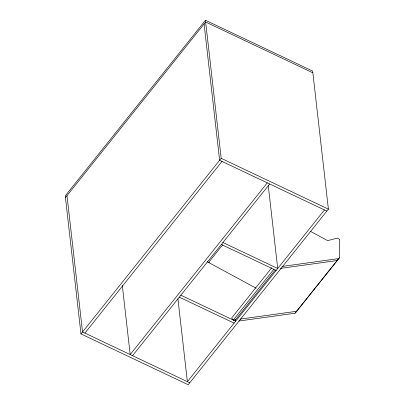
<?xml version="1.0" encoding="UTF-8"?>
<svg xmlns="http://www.w3.org/2000/svg" width="405" height="405" viewBox="0 0 405 405"><rect width="100%" height="100%" fill="white"/><g stroke="black" fill="none" stroke-linecap="round" stroke-linejoin="round"><path stroke-width="0.61" d="M238.93 321.018L295.027 313.237L295.751 312.463L339.37 257.828L339.755 239.39L337.365 238.094L327.64 240.641L310.503 231.371M205.446 20.25L65.245 195.863L80.975 333.928L188.193 384.75L328.399 209.137L312.665 71.072L205.446 20.25L221.176 158.315L80.975 333.928M65.443 197.615L205.644 22.002L312.868 72.819M84.913 333.107L222.001 161.398M267.275 182.852L130.187 354.562L122.315 285.464M132.567 355.696L269.654 183.981M207.112 261.306L208.378 262.718L222.755 244.742M271.745 267.756L231.64 317.996L233.305 320.061L235.811 319.717M233.305 320.061L273.805 269.33M235.123 320.233L275.203 270.029M324.456 209.957L187.373 381.667L177.922 298.748M295.027 313.237L339.37 257.828M337.81 259.782L337.087 260.552L280.366 268.419M297.31 310.513L296.587 311.288L240.195 319.105M208.378 262.718L209.41 262.425M281.926 266.47L338.646 258.603M221.176 158.315L328.399 209.137M326.84 211.086L219.616 160.269L204.09 23.951M222.922 242.519L277.724 268.495L268.257 185.419M221.363 244.473L276.164 270.449M180.863 295.204L235.664 321.18L235.502 319.758M179.304 297.159L234.105 323.129M189.753 382.801L82.534 331.978L67.002 195.661M208.595 262.47L256.183 288.244"/></g></svg>
